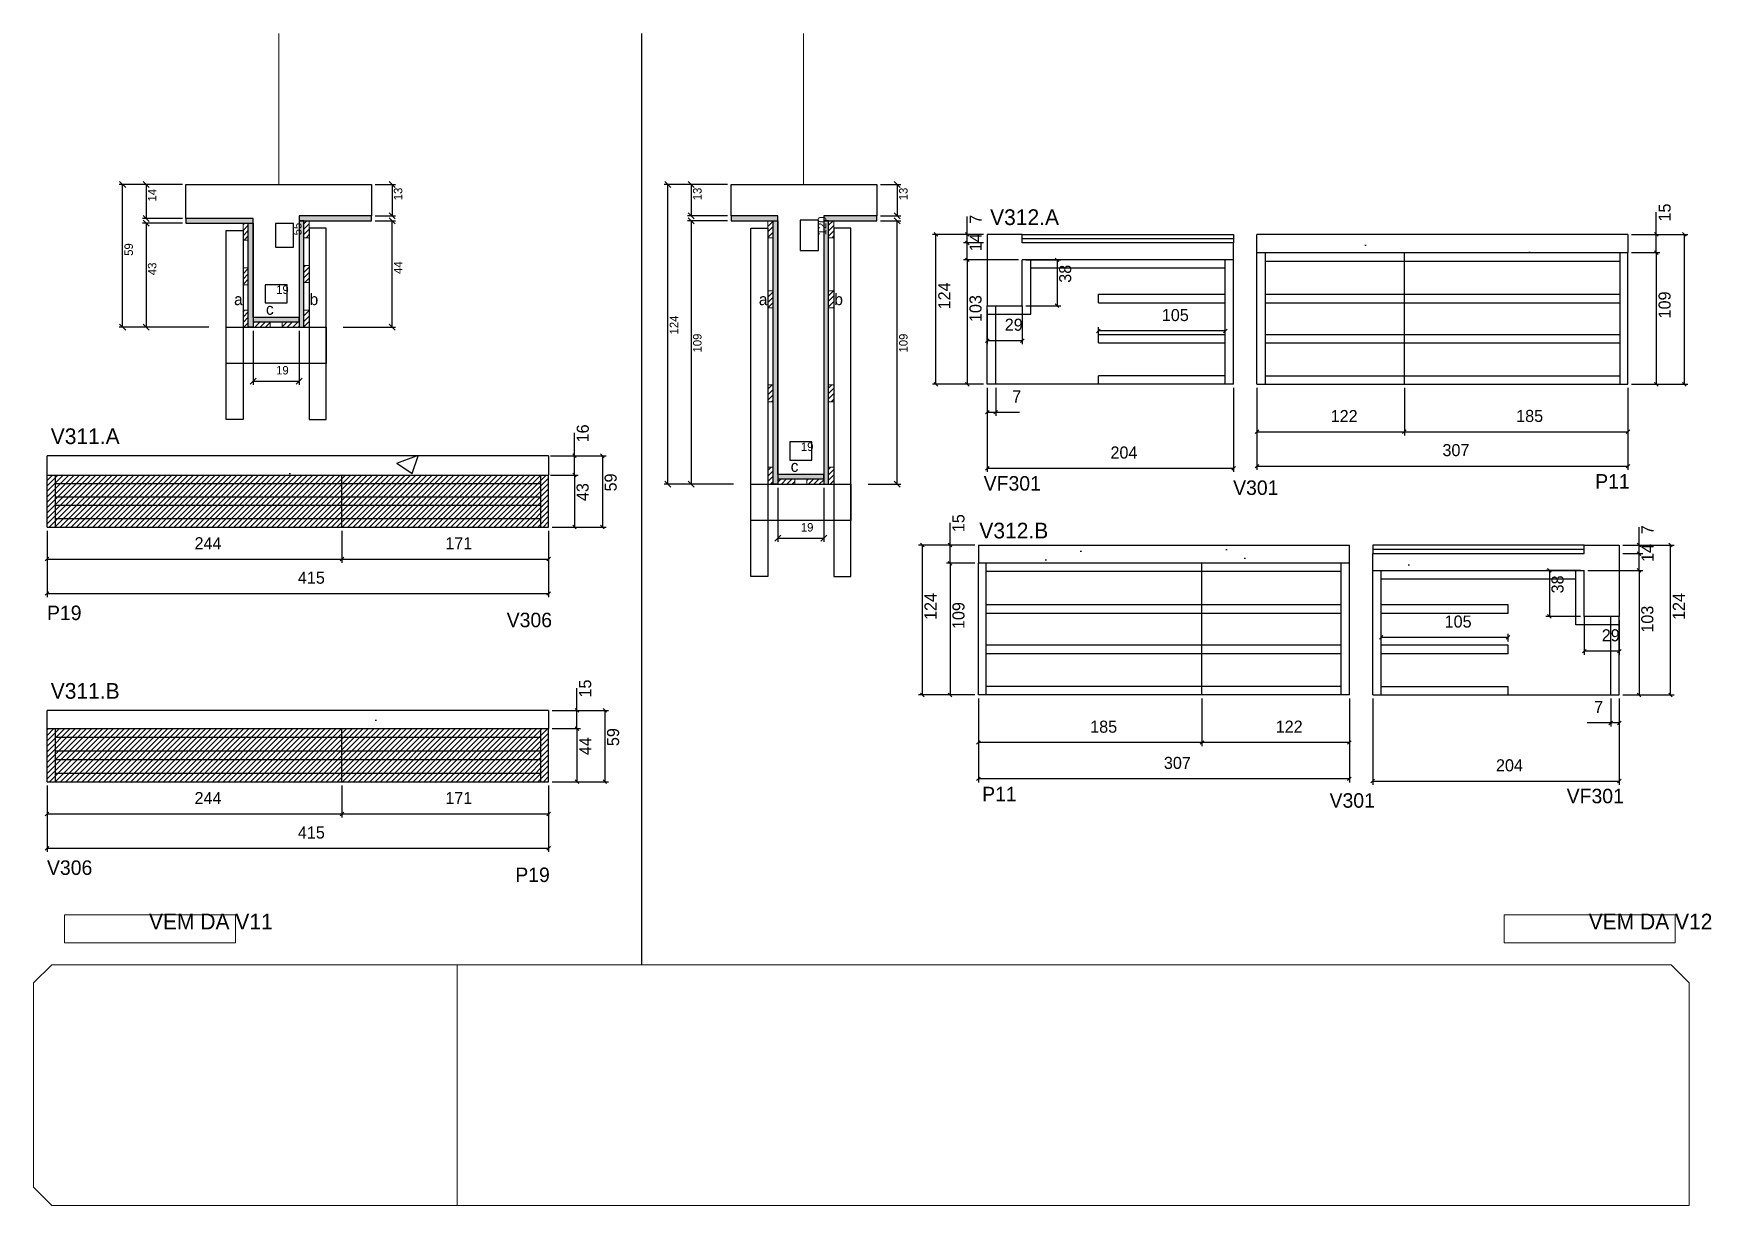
# Model space of a CAD drawing. Header units: metres. Extents: x 5134 to 6522, y 3907 to 4877.
import ezdxf

# ---------------------------------------------------------------- set-up
doc = ezdxf.new("R2010")
doc.units = ezdxf.units.M
for name, color, linetype in [('5', 7, 'Continuous'), ('CONCRETO', 7, 'Continuous'), ('COTA', 7, 'Continuous'), ('Cota Seção (2x)', 7, 'Continuous'), ('detalhes', 7, 'Continuous'), ('Hachura', 7, 'Continuous'), ('Madeira', 7, 'Continuous'), ('Painéis', 7, 'Continuous'), ('REAPROVEITAMENTO', 7, 'Continuous'), ('SARR_2.2x7', 7, 'Continuous'), ('SARR_3.5x7', 7, 'Continuous'), ('SARRAFO DE PRESSAO', 7, 'Continuous'), ('Texto Seção', 7, 'Continuous')]:
    doc.layers.add(name, color=color, linetype=linetype)

msp = doc.modelspace()

# ---------------------------------------------------------------- hatches: boundary and pattern name
at = {"layer": 'COTA'}
h = msp.add_hatch(dxfattribs=at)
h.set_pattern_fill('AR-CONC')
h.paths.add_polyline_path([(5951.7, 4651.8), (5951.7, 4689.8), (6126.6, 4689.8), (6126.6, 4703.8), (5951.7, 4703.8), (5951.7, 4710.8), (5922.7, 4710.8), (5922.7, 4651.8), (5951.7, 4651.8)])
h = msp.add_hatch(dxfattribs=at)
h.set_pattern_fill('AR-CONC')
h.paths.add_polyline_path([(6145.9, 4710.8), (6145.9, 4695.8), (6453.1, 4695.8), (6452.8, 4710.8), (6145.9, 4710.8)])
h = msp.add_hatch(dxfattribs=at)
h.set_pattern_fill('AR-CONC')
h.paths.add_polyline_path([(5559.8, 4527.6), (5144.5, 4527.6), (5144.8, 4511.6), (5559.8, 4511.6), (5559.8, 4527.6), (5559.8, 4527.6)])
h = msp.add_hatch(dxfattribs=at)
h.set_pattern_fill('AR-CONC')
h.paths.add_polyline_path([(6222.4, 4453.7), (6222.4, 4438.7), (5915.3, 4438.7), (5915.5, 4453.7), (6222.4, 4453.7)])
h = msp.add_hatch(dxfattribs=at)
h.set_pattern_fill('AR-CONC')
h.paths.add_polyline_path([(6416.7, 4394.7), (6416.7, 4432.7), (6241.7, 4432.7), (6241.7, 4446.7), (6416.7, 4446.7), (6416.7, 4453.7), (6445.7, 4453.7), (6445.7, 4394.7), (6416.7, 4394.7), (6416.7, 4394.7)])
h = msp.add_hatch(dxfattribs=at)
h.set_pattern_fill('AR-CONC')
h.paths.add_polyline_path([(5559.6, 4316.8), (5144.5, 4316.8), (5144.8, 4301.8), (5559.9, 4301.8), (5559.6, 4316.8)])
at = {"layer": 'Hachura'}
h = msp.add_hatch(color=7, dxfattribs=at)
h.dxf.hatch_style = 1
h.paths.add_polyline_path([(5315.3, 4720.1), (5315.3, 4724.1), (5259.7, 4724.1), (5259.7, 4720.1), (5315.3, 4720.1)])
h = msp.add_hatch(color=7, dxfattribs=at)
h.dxf.hatch_style = 1
h.paths.add_polyline_path([(5311.3, 4722.1), (5315.3, 4722.1), (5315.3, 4634.1), (5311.3, 4634.1), (5311.3, 4722.1)])
h = msp.add_hatch(color=7, dxfattribs=at)
h.dxf.hatch_style = 1
h.paths.add_polyline_path([(5413.3, 4722.1), (5413.3, 4726.1), (5353.3, 4726.1), (5353.3, 4722.1), (5413.3, 4722.1)])
h = msp.add_hatch(color=7, dxfattribs=at)
h.dxf.hatch_style = 1
h.paths.add_polyline_path([(5357.3, 4724.1), (5353.3, 4724.1), (5353.3, 4634.1), (5357.3, 4634.1), (5357.3, 4724.1)])
h = msp.add_hatch(dxfattribs=at)
h.set_pattern_fill('ANSI31')
h.paths.add_polyline_path([(5361.7, 4708.1), (5357.3, 4708.1), (5357.3, 4722.1), (5361.7, 4722.1), (5361.7, 4708.1)])
h = msp.add_hatch(color=7, dxfattribs=at)
h.dxf.hatch_style = 1
h.paths.add_polyline_path([(5749.5, 4722.1), (5749.5, 4726.1), (5710.9, 4726.1), (5710.9, 4722.1), (5749.5, 4722.1)])
h = msp.add_hatch(dxfattribs=at)
h.set_pattern_fill('ANSI31')
h.paths.add_polyline_path([(5741.1, 4708.1), (5745.5, 4708.1), (5745.5, 4722.1), (5741.1, 4722.1), (5741.1, 4708.1)])
h = msp.add_hatch(color=7, dxfattribs=at)
h.dxf.hatch_style = 1
h.paths.add_polyline_path([(5745.5, 4722.1), (5749.5, 4722.1), (5749.5, 4504.1), (5745.5, 4504.1), (5745.5, 4722.1)])
h = msp.add_hatch(color=7, dxfattribs=at)
h.dxf.hatch_style = 1
h.paths.add_polyline_path([(5831.5, 4722.1), (5831.5, 4726.1), (5787.5, 4726.1), (5787.5, 4722.1), (5831.5, 4722.1)])
h = msp.add_hatch(color=7, dxfattribs=at)
h.dxf.hatch_style = 1
h.paths.add_polyline_path([(5791.5, 4724.1), (5787.5, 4724.1), (5787.5, 4504.1), (5791.5, 4504.1), (5791.5, 4724.1)])
h = msp.add_hatch(dxfattribs=at)
h.set_pattern_fill('ANSI31')
h.paths.add_polyline_path([(5795.9, 4708.1), (5791.5, 4708.1), (5791.5, 4722.1), (5795.9, 4722.1), (5795.9, 4708.1)])
h = msp.add_hatch(dxfattribs=at)
h.set_pattern_fill('ANSI31')
h.paths.add_polyline_path([(5306.9, 4706.1), (5311.3, 4706.1), (5311.3, 4720.1), (5306.9, 4720.1), (5306.9, 4706.1)])
h = msp.add_hatch(dxfattribs=at)
h.set_pattern_fill('ANSI31')
h.paths.add_polyline_path([(5306.9, 4669.1), (5311.3, 4669.1), (5311.3, 4683.1), (5306.9, 4683.1), (5306.9, 4669.1)])
h = msp.add_hatch(dxfattribs=at)
h.set_pattern_fill('ANSI31')
h.paths.add_polyline_path([(5361.7, 4671.1), (5357.3, 4671.1), (5357.3, 4685.1), (5361.7, 4685.1), (5361.7, 4671.1)])
h = msp.add_hatch(dxfattribs=at)
h.set_pattern_fill('ANSI31')
h.paths.add_polyline_path([(5741.1, 4650.1), (5745.5, 4650.1), (5745.5, 4664.1), (5741.1, 4664.1), (5741.1, 4650.1)])
h = msp.add_hatch(dxfattribs=at)
h.set_pattern_fill('ANSI31')
h.paths.add_polyline_path([(5795.9, 4650.1), (5791.5, 4650.1), (5791.5, 4664.1), (5795.9, 4664.1), (5795.9, 4650.1)])
h = msp.add_hatch(dxfattribs=at)
h.set_pattern_fill('ANSI31')
h.paths.add_polyline_path([(5306.9, 4634.1), (5311.3, 4634.1), (5311.3, 4648.1), (5306.9, 4648.1), (5306.9, 4634.1)])
h = msp.add_hatch(color=7, dxfattribs=at)
h.dxf.hatch_style = 1
h.paths.add_polyline_path([(5353.3, 4638.5), (5353.3, 4642.1), (5315.3, 4642.1), (5315.3, 4638.5), (5353.3, 4638.5)])
h = msp.add_hatch(dxfattribs=at)
h.set_pattern_fill('ANSI31')
h.paths.add_polyline_path([(5315.3, 4634.1), (5315.3, 4638.5), (5329.3, 4638.5), (5329.3, 4634.1), (5315.3, 4634.1)])
h = msp.add_hatch(dxfattribs=at)
h.set_pattern_fill('ANSI31')
h.paths.add_polyline_path([(5353.3, 4634.1), (5353.3, 4638.5), (5339.3, 4638.5), (5339.3, 4634.1), (5353.3, 4634.1)])
h = msp.add_hatch(dxfattribs=at)
h.set_pattern_fill('ANSI31')
h.paths.add_polyline_path([(5361.7, 4634.1), (5357.3, 4634.1), (5357.3, 4648.1), (5361.7, 4648.1), (5361.7, 4634.1)])
h = msp.add_hatch(dxfattribs=at)
h.set_pattern_fill('ANSI31')
h.paths.add_polyline_path([(5741.1, 4572.3), (5745.5, 4572.3), (5745.5, 4586.3), (5741.1, 4586.3), (5741.1, 4572.3)])
h = msp.add_hatch(dxfattribs=at)
h.set_pattern_fill('ANSI31')
h.paths.add_polyline_path([(5795.9, 4572.3), (5791.5, 4572.3), (5791.5, 4586.3), (5795.9, 4586.3), (5795.9, 4572.3)])
h = msp.add_hatch(dxfattribs=at)
h.set_pattern_fill('ANSI31')
h.paths.add_polyline_path([(5741.1, 4504.1), (5745.5, 4504.1), (5745.5, 4518.1), (5741.1, 4518.1), (5741.1, 4504.1)])
h = msp.add_hatch(dxfattribs=at)
h.set_pattern_fill('ANSI31')
h.paths.add_polyline_path([(5795.9, 4504.1), (5791.5, 4504.1), (5791.5, 4518.1), (5795.9, 4518.1), (5795.9, 4504.1)])
h = msp.add_hatch(color=7, dxfattribs=at)
h.dxf.hatch_style = 1
h.paths.add_polyline_path([(5787.5, 4508.5), (5787.5, 4512.1), (5749.5, 4512.1), (5749.5, 4508.5), (5787.5, 4508.5)])
h = msp.add_hatch(dxfattribs=at)
h.set_pattern_fill('ANSI31')
h.paths.add_polyline_path([(5749.5, 4504.1), (5749.5, 4508.5), (5763.5, 4508.5), (5763.5, 4504.1), (5749.5, 4504.1)])
h = msp.add_hatch(dxfattribs=at)
h.set_pattern_fill('ANSI31')
h.paths.add_polyline_path([(5787.5, 4504.1), (5787.5, 4508.5), (5773.5, 4508.5), (5773.5, 4504.1), (5787.5, 4504.1)])
at = {"layer": 'REAPROVEITAMENTO'}
h = msp.add_hatch(dxfattribs=at)
h.set_pattern_fill('ANSI31')
h.paths.add_polyline_path([(5559.8, 4468.6), (5559.8, 4511.6), (5144.8, 4511.6), (5144.8, 4468.6), (5559.8, 4468.6)])
h = msp.add_hatch(dxfattribs=at)
h.set_pattern_fill('ANSI31')
h.paths.add_polyline_path([(5559.8, 4257.8), (5559.8, 4301.8), (5144.8, 4301.8), (5144.8, 4257.8), (5559.8, 4257.8)])

# ---------------------------------------------------------------- linework, layer by layer
at = {"layer": 'CONCRETO', "color": 251, "lineweight": 25}
for points in [[(5259.7, 4724.1), (5259.7, 4752.1), (5413.3, 4752.1), (5413.3, 4726.1), (5353.3, 4726.1), (5353.3, 4642.1), (5315.3, 4642.1), (5315.3, 4724.1)], [(5710.9, 4726.1), (5710.9, 4752.1), (5831.5, 4752.1), (5831.5, 4726.1), (5787.5, 4726.1), (5787.5, 4512.1), (5749.5, 4512.1), (5749.5, 4726.1)]]:
    msp.add_lwpolyline(points, close=True, dxfattribs=at)
at = {"layer": 'COTA', "color": 241, "lineweight": 25}
for p, q in [((5636.6, 4877.1), (5636.6, 4106.3)), ((5922.7, 4710.8), (5922.7, 4651.8)), ((5951.7, 4710.8), (5922.7, 4710.8)), ((6145.9, 4695.8), (6145.9, 4710.8)), ((6452.9, 4710.8), (6145.9, 4710.8)), ((6452.9, 4710.8), (6452.9, 4695.8)), ((6126.6, 4689.8), (6126.6, 4703.8)), ((5144.8, 4511.6), (5144.8, 4527.6)), ((5559.8, 4527.6), (5144.8, 4527.6)), ((5559.8, 4527.6), (5559.8, 4511.6)), ((5915.4, 4453.7), (5915.4, 4438.7)), ((5915.4, 4453.7), (6222.4, 4453.7)), ((6222.4, 4438.7), (6222.4, 4453.7)), ((6241.7, 4432.7), (6241.7, 4446.7)), ((6416.7, 4453.7), (6445.7, 4453.7)), ((6445.7, 4453.7), (6445.7, 4394.7)), ((5144.8, 4301.8), (5144.8, 4316.8)), ((5559.8, 4316.8), (5144.8, 4316.8)), ((5559.8, 4316.8), (5559.8, 4301.8))]:
    msp.add_line(p, q, dxfattribs=at)
at = {"layer": 'COTA', "color": 4, "lineweight": 25}
for p, q in [((5256.7, 4752.1), (5204.3, 4752.1)), ((5207.3, 4634.1), (5207.3, 4752.1)), ((5256.7, 4752.1), (5223.7, 4752.1)), ((5226.7, 4752.1), (5226.7, 4724.1)), ((5416.3, 4752.1), (5433.2, 4752.1)), ((5430.2, 4752.1), (5430.2, 4726.1)), ((5707.9, 4752.1), (5655.5, 4752.1)), ((5658.5, 4504.1), (5658.5, 4752.1)), ((5707.9, 4752.1), (5674.8, 4752.1)), ((5677.8, 4752.1), (5677.8, 4726.1)), ((5834.5, 4752.1), (5851.3, 4752.1)), ((5848.3, 4752.1), (5848.3, 4726.1)), ((5256.7, 4724.1), (5223.7, 4724.1)), ((5416.3, 4726.1), (5433.2, 4726.1)), ((5416.3, 4722.1), (5433.2, 4722.1)), ((5430.2, 4634.1), (5430.2, 4722.1)), ((5707.9, 4726.1), (5674.8, 4726.1)), ((5707.9, 4722.1), (5674.8, 4722.1)), ((5677.8, 4722.1), (5677.8, 4504.1)), ((5834.5, 4726.1), (5851.3, 4726.1)), ((5834.5, 4722.1), (5851.3, 4722.1)), ((5848.3, 4504.1), (5848.3, 4722.1)), ((5906.2, 4710.8), (5906.2, 4725.6)), ((6476.3, 4710.8), (6476.3, 4729.2)), ((5256.7, 4720.1), (5223.7, 4720.1)), ((5226.7, 4720.1), (5226.7, 4634.1)), ((5919.7, 4710.8), (5903.2, 4710.8)), ((5906.2, 4703.8), (5906.2, 4710.8)), ((6455.9, 4710.8), (6479.3, 4710.8)), ((6455.9, 4710.8), (6502.5, 4710.8)), ((6476.3, 4695.8), (6476.3, 4710.8)), ((6499.5, 4710.8), (6499.5, 4586.8)), ((5919.7, 4703.8), (5903.2, 4703.8)), ((5919.7, 4703.8), (5903.2, 4703.8)), ((5906.2, 4689.8), (5906.2, 4703.8)), ((6455.9, 4695.8), (6479.3, 4695.8)), ((6455.9, 4695.8), (6479.3, 4695.8)), ((6476.3, 4695.8), (6476.3, 4586.8)), ((5948.7, 4689.8), (5903.2, 4689.8)), ((5948.7, 4689.8), (5903.2, 4689.8)), ((5906.2, 4689.8), (5906.2, 4586.8)), ((5278.7, 4634.1), (5204.3, 4634.1)), ((5278.7, 4634.1), (5223.7, 4634.1)), ((5315.3, 4631.1), (5315.3, 4586.4)), ((5353.3, 4631.1), (5353.3, 4586.4)), ((5389.9, 4634.1), (5433.2, 4634.1)), ((5315.3, 4589.4), (5353.3, 4589.4)), ((5919.7, 4586.8), (5903.2, 4586.8)), ((5922.7, 4583.8), (5922.7, 4514.2)), ((5922.7, 4583.8), (5922.7, 4560.7)), ((5929.7, 4583.8), (5929.7, 4560.7)), ((6126.6, 4583.8), (6126.6, 4514.2)), ((6145.9, 4583.8), (6145.9, 4544.5)), ((6145.9, 4583.8), (6145.9, 4516)), ((6267.9, 4583.8), (6267.9, 4544.5)), ((6267.9, 4583.8), (6267.9, 4544.5)), ((6452.9, 4583.8), (6452.9, 4544.5)), ((6452.9, 4583.8), (6452.9, 4516)), ((6455.9, 4586.8), (6479.3, 4586.8)), ((6455.9, 4586.8), (6502.5, 4586.8)), ((5922.7, 4563.7), (5929.7, 4563.7)), ((5929.7, 4563.7), (5949.3, 4563.7)), ((5581.2, 4527.6), (5581.2, 4546.7)), ((6145.9, 4547.5), (6267.9, 4547.5)), ((6267.9, 4547.5), (6452.9, 4547.5)), ((5561.3, 4527.6), (5584.2, 4527.6)), ((5561.3, 4527.6), (5607.3, 4527.6)), ((5581.2, 4511.6), (5581.2, 4527.6)), ((5604.3, 4527.6), (5604.3, 4468.6)), ((6126.6, 4517.2), (5922.7, 4517.2)), ((6145.9, 4519), (6452.9, 4519)), ((5561.3, 4511.6), (5584.2, 4511.6)), ((5561.3, 4511.6), (5584.2, 4511.6)), ((5581.2, 4511.6), (5581.2, 4468.6)), ((5712.9, 4504.1), (5655.5, 4504.1)), ((5712.9, 4504.1), (5674.8, 4504.1)), ((5749.5, 4501.1), (5749.5, 4456.4)), ((5787.5, 4501.1), (5787.5, 4456.4)), ((5824.1, 4504.1), (5851.3, 4504.1)), ((5892, 4453.7), (5892, 4472.1)), ((5144.8, 4465.6), (5144.8, 4439.1)), ((5144.8, 4465.6), (5144.8, 4410.6)), ((5388.8, 4465.6), (5388.8, 4439.1)), ((5388.8, 4465.6), (5388.8, 4439.1)), ((5559.8, 4465.6), (5559.8, 4439.1)), ((5559.8, 4465.6), (5559.8, 4410.6)), ((5562.8, 4468.6), (5584.2, 4468.6)), ((5562.8, 4468.6), (5607.3, 4468.6)), ((5749.5, 4459.4), (5787.5, 4459.4)), ((6462.1, 4453.7), (6462.1, 4468.4)), ((5912.4, 4453.7), (5865.9, 4453.7)), ((5868.9, 4453.7), (5868.9, 4329.7)), ((5912.4, 4453.7), (5889, 4453.7)), ((5892, 4438.7), (5892, 4453.7)), ((6448.7, 4453.7), (6465.1, 4453.7)), ((6448.7, 4446.7), (6465.1, 4446.7)), ((6448.7, 4446.7), (6465.1, 4446.7)), ((6462.1, 4446.7), (6462.1, 4453.7)), ((6462.1, 4432.7), (6462.1, 4446.7)), ((5144.8, 4442.1), (5388.8, 4442.1)), ((5388.8, 4442.1), (5559.8, 4442.1)), ((5912.4, 4438.7), (5889, 4438.7)), ((5912.4, 4438.7), (5889, 4438.7)), ((5892, 4438.7), (5892, 4329.7)), ((6419.7, 4432.7), (6465.1, 4432.7)), ((6419.7, 4432.7), (6465.1, 4432.7)), ((6462.1, 4432.7), (6462.1, 4329.7)), ((5144.8, 4413.6), (5559.8, 4413.6)), ((5583.2, 4316.8), (5583.2, 4335.2)), ((5912.4, 4329.7), (5865.9, 4329.7)), ((5912.4, 4329.7), (5889, 4329.7)), ((5915.4, 4326.7), (5915.4, 4287.3)), ((5915.4, 4326.7), (5915.4, 4257.2)), ((6100.4, 4326.7), (6100.4, 4287.3)), ((6100.4, 4326.7), (6100.4, 4287.3)), ((6222.4, 4326.7), (6222.4, 4287.3)), ((6222.4, 4326.7), (6222.4, 4257.2)), ((6241.7, 4326.7), (6241.7, 4255.3)), ((6438.7, 4326.7), (6438.7, 4303.5)), ((6445.7, 4326.7), (6445.7, 4255.3)), ((6445.7, 4326.7), (6445.7, 4303.5)), ((6448.7, 4329.7), (6465.1, 4329.7)), ((5562.8, 4316.8), (5586.2, 4316.8)), ((5562.8, 4316.8), (5609.3, 4316.8)), ((5583.2, 4301.8), (5583.2, 4316.8)), ((5606.3, 4316.8), (5606.3, 4257.8)), ((6438.7, 4306.5), (6419.1, 4306.5)), ((6445.7, 4306.5), (6438.7, 4306.5)), ((5562.8, 4301.8), (5586.2, 4301.8)), ((5562.8, 4301.8), (5586.2, 4301.8)), ((5583.2, 4301.8), (5583.2, 4257.8)), ((6100.4, 4290.3), (5915.4, 4290.3)), ((6222.4, 4290.3), (6100.4, 4290.3)), ((5144.8, 4254.8), (5144.8, 4228.2)), ((5144.8, 4254.8), (5144.8, 4199.7)), ((5388.8, 4254.8), (5388.8, 4228.2)), ((5388.8, 4254.8), (5388.8, 4228.2)), ((5559.8, 4254.8), (5559.8, 4228.2)), ((5559.8, 4254.8), (5559.8, 4199.7)), ((5562.8, 4257.8), (5586.2, 4257.8)), ((5562.8, 4257.8), (5609.3, 4257.8)), ((6222.4, 4260.2), (5915.4, 4260.2)), ((6241.7, 4258.3), (6445.7, 4258.3)), ((5144.8, 4231.2), (5388.8, 4231.2)), ((5388.8, 4231.2), (5559.8, 4231.2)), ((5144.8, 4202.7), (5559.8, 4202.7))]:
    msp.add_line(p, q, dxfattribs=at)
at = {"layer": 'COTA', "color": 0, "lineweight": 25}
for p, q in [((5907.7, 4709.3), (5904.7, 4712.3)), ((6477.8, 4709.3), (6474.8, 4712.3)), ((6501, 4709.3), (6498, 4712.3)), ((5907.7, 4702.3), (5904.7, 4705.3)), ((5904.7, 4705.3), (5907.7, 4702.3)), ((6474.8, 4697.3), (6477.8, 4694.3)), ((6477.8, 4694.3), (6474.8, 4697.3)), ((5907.7, 4688.3), (5904.7, 4691.3)), ((5904.7, 4691.3), (5907.7, 4688.3)), ((5904.7, 4588.3), (5907.7, 4585.3)), ((6474.8, 4588.3), (6477.8, 4585.3)), ((6498, 4588.3), (6501, 4585.3)), ((5924.2, 4565.2), (5921.2, 4562.2)), ((5928.2, 4562.2), (5931.2, 4565.2)), ((6147.4, 4549), (6144.4, 4546)), ((6266.4, 4546), (6269.4, 4549)), ((6269.4, 4549), (6266.4, 4546)), ((6451.4, 4546), (6454.4, 4549)), ((5582.7, 4526.1), (5579.7, 4529.1)), ((5605.8, 4526.1), (5602.8, 4529.1)), ((5579.7, 4513.1), (5582.7, 4510.1)), ((5582.7, 4510.1), (5579.7, 4513.1)), ((5924.2, 4518.7), (5921.2, 4515.7)), ((6125.1, 4515.7), (6128.1, 4518.7)), ((6147.4, 4520.5), (6144.4, 4517.5)), ((6451.4, 4517.5), (6454.4, 4520.5)), ((5579.7, 4470.1), (5582.7, 4467.1)), ((5602.8, 4470.1), (5605.8, 4467.1)), ((5146.3, 4443.6), (5143.3, 4440.6)), ((5387.3, 4440.6), (5390.3, 4443.6)), ((5390.3, 4443.6), (5387.3, 4440.6)), ((5558.3, 4440.6), (5561.3, 4443.6)), ((5870.4, 4452.2), (5867.4, 4455.2)), ((5893.5, 4452.2), (5890.5, 4455.2)), ((6463.6, 4452.2), (6460.6, 4455.2)), ((6463.6, 4445.2), (6460.6, 4448.2)), ((6460.6, 4448.2), (6463.6, 4445.2)), ((5890.5, 4440.2), (5893.5, 4437.2)), ((5893.5, 4437.2), (5890.5, 4440.2)), ((6463.6, 4431.2), (6460.6, 4434.2)), ((6460.6, 4434.2), (6463.6, 4431.2)), ((5146.3, 4415.1), (5143.3, 4412.1)), ((5558.3, 4412.1), (5561.3, 4415.1)), ((5584.7, 4315.3), (5581.7, 4318.3)), ((5607.8, 4315.3), (5604.8, 4318.3)), ((5867.4, 4331.2), (5870.4, 4328.2)), ((5890.5, 4331.2), (5893.5, 4328.2)), ((6460.6, 4331.2), (6463.6, 4328.2)), ((6440.2, 4308), (6437.2, 4305)), ((6444.2, 4305), (6447.2, 4308)), ((5581.7, 4303.3), (5584.7, 4300.3)), ((5584.7, 4300.3), (5581.7, 4303.3)), ((5916.9, 4291.8), (5913.9, 4288.8)), ((6101.9, 4291.8), (6098.9, 4288.8)), ((6098.9, 4288.8), (6101.9, 4291.8)), ((6220.9, 4288.8), (6223.9, 4291.8)), ((5581.7, 4259.3), (5584.7, 4256.3)), ((5604.8, 4259.3), (5607.8, 4256.3)), ((5916.9, 4261.7), (5913.9, 4258.7)), ((6220.9, 4258.7), (6223.9, 4261.7)), ((6243.2, 4259.8), (6240.2, 4256.8)), ((6444.2, 4256.8), (6447.2, 4259.8)), ((5146.3, 4232.7), (5143.3, 4229.7)), ((5387.3, 4229.7), (5390.3, 4232.7)), ((5390.3, 4232.7), (5387.3, 4229.7)), ((5558.3, 4229.7), (5561.3, 4232.7)), ((5146.3, 4204.2), (5143.3, 4201.2)), ((5558.3, 4201.2), (5561.3, 4204.2))]:
    msp.add_line(p, q, dxfattribs=at)
for points in [[(5209.8, 4749.6), (5204.8, 4754.6)], [(5229.2, 4749.6), (5224.2, 4754.6)], [(5432.7, 4749.6), (5427.7, 4754.6)], [(5661, 4749.6), (5656, 4754.6)], [(5680.3, 4749.6), (5675.3, 4754.6)], [(5850.8, 4749.6), (5845.8, 4754.6)], [(5224.2, 4726.6), (5229.2, 4721.6)], [(5229.2, 4717.6), (5224.2, 4722.6)], [(5427.7, 4728.6), (5432.7, 4723.6)], [(5432.7, 4719.6), (5427.7, 4724.6)], [(5675.3, 4728.6), (5680.3, 4723.6)], [(5680.3, 4719.6), (5675.3, 4724.6)], [(5845.8, 4728.6), (5850.8, 4723.6)], [(5850.8, 4719.6), (5845.8, 4724.6)], [(5204.8, 4636.6), (5209.8, 4631.6)], [(5224.2, 4636.6), (5229.2, 4631.6)], [(5427.7, 4636.6), (5432.7, 4631.6)], [(5317.8, 4591.9), (5312.8, 4586.9)], [(5350.8, 4586.9), (5355.8, 4591.9)], [(5656, 4506.6), (5661, 4501.6)], [(5675.3, 4506.6), (5680.3, 4501.6)], [(5845.8, 4506.6), (5850.8, 4501.6)], [(5752, 4461.9), (5747, 4456.9)], [(5785, 4456.9), (5790, 4461.9)]]:
    msp.add_lwpolyline(points, dxfattribs=at)
at = {"layer": 'Cota Seção (2x)', "color": 180, "lineweight": 25}
for p, q in [((5783, 4722.6), (5768, 4722.6)), ((5768, 4722.6), (5768, 4697.6)), ((5783, 4697.6), (5783, 4722.6)), ((5348.8, 4719.8), (5333.8, 4719.8)), ((5333.8, 4719.8), (5333.8, 4700.4)), ((5348.8, 4700.4), (5348.8, 4719.8)), ((5333.8, 4700.4), (5348.8, 4700.4)), ((5768, 4697.6), (5783, 4697.6)), ((5343.3, 4669.1), (5325.3, 4669.1)), ((5325.3, 4669.1), (5325.3, 4654.1)), ((5343.3, 4654.1), (5343.3, 4669.1)), ((5325.3, 4654.1), (5343.3, 4654.1)), ((5777.5, 4539.1), (5759.5, 4539.1)), ((5759.5, 4539.1), (5759.5, 4524.1)), ((5777.5, 4524.1), (5777.5, 4539.1)), ((5759.5, 4524.1), (5777.5, 4524.1))]:
    msp.add_line(p, q, dxfattribs=at)
at = {"layer": 'Madeira', "color": 126, "lineweight": 18}
for points in [[(5361.7, 4708.1), (5357.3, 4708.1), (5357.3, 4722.1), (5361.7, 4722.1)], [(5741.1, 4708.1), (5745.5, 4708.1), (5745.5, 4722.1), (5741.1, 4722.1)], [(5795.9, 4708.1), (5791.5, 4708.1), (5791.5, 4722.1), (5795.9, 4722.1)], [(5306.9, 4706.1), (5311.3, 4706.1), (5311.3, 4720.1), (5306.9, 4720.1)], [(5306.9, 4669.1), (5311.3, 4669.1), (5311.3, 4683.1), (5306.9, 4683.1)], [(5361.7, 4671.1), (5357.3, 4671.1), (5357.3, 4685.1), (5361.7, 4685.1)], [(5741.1, 4650.1), (5745.5, 4650.1), (5745.5, 4664.1), (5741.1, 4664.1)], [(5795.9, 4650.1), (5791.5, 4650.1), (5791.5, 4664.1), (5795.9, 4664.1)], [(5306.9, 4634.1), (5311.3, 4634.1), (5311.3, 4648.1), (5306.9, 4648.1)], [(5315.3, 4634.1), (5315.3, 4638.5), (5329.3, 4638.5), (5329.3, 4634.1)], [(5353.3, 4634.1), (5353.3, 4638.5), (5339.3, 4638.5), (5339.3, 4634.1)], [(5361.7, 4634.1), (5357.3, 4634.1), (5357.3, 4648.1), (5361.7, 4648.1)], [(5741.1, 4572.3), (5745.5, 4572.3), (5745.5, 4586.3), (5741.1, 4586.3)], [(5795.9, 4572.3), (5791.5, 4572.3), (5791.5, 4586.3), (5795.9, 4586.3)], [(5741.1, 4504.1), (5745.5, 4504.1), (5745.5, 4518.1), (5741.1, 4518.1)], [(5795.9, 4504.1), (5791.5, 4504.1), (5791.5, 4518.1), (5795.9, 4518.1)], [(5749.5, 4504.1), (5749.5, 4508.5), (5763.5, 4508.5), (5763.5, 4504.1)], [(5787.5, 4504.1), (5787.5, 4508.5), (5773.5, 4508.5), (5773.5, 4504.1)]]:
    msp.add_lwpolyline(points, close=True, dxfattribs=at)
at = {"layer": 'Painéis', "color": 4, "lineweight": 25}
for p, q in [((5919.7, 4710.8), (5877.3, 4710.8)), ((5880.3, 4586.8), (5880.3, 4710.8)), ((5954.7, 4689.8), (5983.5, 4689.8)), ((5980.5, 4689.8), (5980.5, 4651.8)), ((5954.7, 4651.8), (5983.5, 4651.8)), ((5922.7, 4648.8), (5922.7, 4620)), ((5951.7, 4648.8), (5951.7, 4620)), ((6014.7, 4627.5), (6014.7, 4634)), ((6119.7, 4631), (6014.7, 4631)), ((6119.7, 4627.5), (6119.7, 4634)), ((5922.7, 4623), (5951.7, 4623)), ((5919.7, 4586.8), (5877.3, 4586.8)), ((6448.7, 4453.7), (6491.1, 4453.7)), ((6488.1, 4329.7), (6488.1, 4453.7)), ((6413.7, 4432.7), (6384.9, 4432.7)), ((6387.9, 4432.7), (6387.9, 4394.7)), ((6413.7, 4394.7), (6384.9, 4394.7)), ((6416.7, 4391.7), (6416.7, 4362.9)), ((6445.7, 4391.7), (6445.7, 4362.9)), ((6248.7, 4373.8), (6248.7, 4380.3)), ((6353.7, 4377.3), (6248.7, 4377.3)), ((6353.7, 4373.8), (6353.7, 4380.3)), ((6445.7, 4365.9), (6416.7, 4365.9)), ((6448.7, 4329.7), (6491.1, 4329.7))]:
    msp.add_line(p, q, dxfattribs=at)
at = {"layer": 'Painéis', "color": 0, "lineweight": 25}
for p, q in [((5881.8, 4709.3), (5878.8, 4712.3)), ((5982, 4688.3), (5979, 4691.3)), ((5979, 4653.3), (5982, 4650.3)), ((5924.2, 4624.5), (5921.2, 4621.5)), ((5950.2, 4621.5), (5953.2, 4624.5)), ((6016.2, 4632.5), (6013.2, 4629.5)), ((6118.2, 4629.5), (6121.2, 4632.5)), ((5878.8, 4588.3), (5881.8, 4585.3)), ((6489.6, 4452.2), (6486.6, 4455.2)), ((6389.4, 4431.2), (6386.4, 4434.2)), ((6386.4, 4396.2), (6389.4, 4393.2)), ((6250.2, 4378.8), (6247.2, 4375.8)), ((6352.2, 4375.8), (6355.2, 4378.8)), ((6418.2, 4367.4), (6415.2, 4364.4)), ((6444.2, 4364.4), (6447.2, 4367.4)), ((6486.6, 4331.2), (6489.6, 4328.2))]:
    msp.add_line(p, q, dxfattribs=at)
at = {"layer": 'Painéis', "color": 200, "lineweight": 25}
for p, q in [((6145.9, 4695.8), (6452.9, 4695.8)), ((6145.9, 4586.8), (6145.9, 4695.8)), ((6267.9, 4586.8), (6267.9, 4695.8)), ((6452.9, 4586.8), (6452.9, 4695.8)), ((6126.6, 4689.8), (5951.7, 4689.8)), ((5951.7, 4651.8), (5951.7, 4689.8)), ((6126.6, 4586.8), (6126.6, 4689.8)), ((5922.7, 4586.8), (5922.7, 4651.8)), ((5922.7, 4651.8), (5951.7, 4651.8)), ((6126.6, 4586.8), (5922.7, 4586.8)), ((6145.9, 4586.8), (6452.9, 4586.8)), ((5144.8, 4511.6), (5559.8, 4511.6)), ((5144.8, 4468.6), (5144.8, 4511.6)), ((5388.8, 4468.6), (5388.8, 4511.6)), ((5559.8, 4468.6), (5559.8, 4511.6)), ((5144.8, 4468.6), (5559.8, 4468.6)), ((6222.4, 4438.7), (5915.4, 4438.7)), ((5915.4, 4329.7), (5915.4, 4438.7)), ((6100.4, 4329.7), (6100.4, 4438.7)), ((6222.4, 4329.7), (6222.4, 4438.7)), ((6241.7, 4432.7), (6416.7, 4432.7)), ((6241.7, 4329.7), (6241.7, 4432.7)), ((6416.7, 4394.7), (6416.7, 4432.7)), ((6445.7, 4394.7), (6416.7, 4394.7)), ((6445.7, 4329.7), (6445.7, 4394.7)), ((6222.4, 4329.7), (5915.4, 4329.7)), ((6241.7, 4329.7), (6445.7, 4329.7)), ((5144.8, 4301.8), (5559.8, 4301.8)), ((5144.8, 4257.8), (5144.8, 4301.8)), ((5388.8, 4257.8), (5388.8, 4301.8)), ((5559.8, 4257.8), (5559.8, 4301.8)), ((5144.8, 4257.8), (5559.8, 4257.8))]:
    msp.add_line(p, q, dxfattribs=at)
for points in [[(5315.3, 4720.1), (5315.3, 4724.1), (5259.7, 4724.1), (5259.7, 4720.1)], [(5413.3, 4722.1), (5413.3, 4726.1), (5353.3, 4726.1), (5353.3, 4722.1)], [(5357.3, 4722.1), (5353.3, 4722.1), (5353.3, 4634.1), (5357.3, 4634.1)], [(5749.5, 4722.1), (5749.5, 4726.1), (5710.9, 4726.1), (5710.9, 4722.1)], [(5745.5, 4722.1), (5749.5, 4722.1), (5749.5, 4504.1), (5745.5, 4504.1)], [(5831.5, 4722.1), (5831.5, 4726.1), (5787.5, 4726.1), (5787.5, 4722.1)], [(5791.5, 4722.1), (5787.5, 4722.1), (5787.5, 4504.1), (5791.5, 4504.1)], [(5311.3, 4720.1), (5315.3, 4720.1), (5315.3, 4634.1), (5311.3, 4634.1)], [(6126.6, 4703.8), (5951.7, 4703.8), (5951.7, 4710.8), (6126.6, 4710.8)], [(5353.3, 4638.5), (5353.3, 4642.1), (5315.3, 4642.1), (5315.3, 4638.5)], [(5787.5, 4508.5), (5787.5, 4512.1), (5749.5, 4512.1), (5749.5, 4508.5)], [(6241.7, 4446.7), (6416.7, 4446.7), (6416.7, 4453.7), (6241.7, 4453.7)]]:
    msp.add_lwpolyline(points, close=True, dxfattribs=at)
at = {"layer": 'SARR_2.2x7', "color": 40, "lineweight": 25}
for p, q in [((6126.6, 4707.3), (5951.7, 4707.3)), ((6152.9, 4586.8), (6152.9, 4695.8)), ((6446.5, 4586.8), (6446.5, 4695.8)), ((5958.7, 4644.8), (5958.7, 4689.8)), ((6119.7, 4682.8), (5958.7, 4682.8)), ((6119.7, 4586.8), (6119.7, 4689.8)), ((6152.9, 4688.8), (6267.9, 4688.8)), ((6267.9, 4688.8), (6446.5, 4688.8)), ((5929.7, 4586.8), (5929.7, 4651.8)), ((5951.7, 4651.8), (5951.7, 4644.8)), ((6014.7, 4661.3), (6119.7, 4661.3)), ((6014.7, 4654.3), (6014.7, 4661.3)), ((6014.7, 4654.3), (6119.7, 4654.3)), ((6152.9, 4661.3), (6267.9, 4661.3)), ((6152.9, 4654.3), (6267.9, 4654.3)), ((6267.9, 4661.3), (6446.5, 4661.3)), ((6267.9, 4654.3), (6446.5, 4654.3)), ((5922.7, 4644.8), (5951.7, 4644.8)), ((5951.7, 4644.8), (5958.7, 4644.8)), ((6014.7, 4628), (6119.7, 4628)), ((6014.7, 4621), (6014.7, 4628)), ((6152.9, 4628), (6267.9, 4628)), ((6267.9, 4628), (6446.5, 4628)), ((6014.7, 4621), (6119.7, 4621)), ((6152.9, 4621), (6267.9, 4621)), ((6267.9, 4621), (6446.5, 4621)), ((6119.7, 4593.8), (6014.7, 4593.8)), ((6014.7, 4586.8), (6014.7, 4593.8)), ((6152.9, 4593.8), (6267.9, 4593.8)), ((6267.9, 4593.8), (6446.5, 4593.8)), ((5151.7, 4468.6), (5151.7, 4511.6)), ((5151.7, 4504.6), (5388.8, 4504.6)), ((5388.8, 4504.6), (5553.3, 4504.6)), ((5553.3, 4468.6), (5553.3, 4511.6)), ((5151.7, 4493.6), (5388.8, 4493.6)), ((5151.7, 4486.6), (5388.8, 4486.6)), ((5388.8, 4493.6), (5553.3, 4493.6)), ((5388.8, 4486.6), (5553.3, 4486.6)), ((5151.7, 4475.6), (5388.8, 4475.6)), ((5388.8, 4475.6), (5553.3, 4475.6)), ((6241.7, 4450.2), (6416.7, 4450.2)), ((5921.9, 4329.7), (5921.9, 4438.7)), ((6100.4, 4431.7), (5921.9, 4431.7)), ((6215.5, 4431.7), (6100.4, 4431.7)), ((6215.5, 4329.7), (6215.5, 4438.7)), ((6248.7, 4329.7), (6248.7, 4432.7)), ((6409.7, 4387.7), (6409.7, 4432.7)), ((6248.7, 4425.7), (6409.7, 4425.7)), ((6100.4, 4404.1), (5921.9, 4404.1)), ((6215.5, 4404.1), (6100.4, 4404.1)), ((6353.7, 4404.1), (6248.7, 4404.1)), ((6353.7, 4397.1), (6353.7, 4404.1)), ((6100.4, 4397.1), (5921.9, 4397.1)), ((6215.5, 4397.1), (6100.4, 4397.1)), ((6353.7, 4397.1), (6248.7, 4397.1)), ((6416.7, 4387.7), (6409.7, 4387.7)), ((6416.7, 4394.7), (6416.7, 4387.7)), ((6445.7, 4387.7), (6416.7, 4387.7)), ((6438.7, 4329.7), (6438.7, 4394.7)), ((6100.4, 4370.8), (5921.9, 4370.8)), ((6100.4, 4363.8), (5921.9, 4363.8)), ((6215.5, 4370.8), (6100.4, 4370.8)), ((6215.5, 4363.8), (6100.4, 4363.8)), ((6353.7, 4370.8), (6248.7, 4370.8)), ((6353.7, 4363.8), (6248.7, 4363.8)), ((6353.7, 4363.8), (6353.7, 4370.8)), ((6100.4, 4336.7), (5921.9, 4336.7)), ((6215.5, 4336.7), (6100.4, 4336.7)), ((6248.7, 4336.7), (6353.7, 4336.7)), ((6353.7, 4329.7), (6353.7, 4336.7)), ((5151.7, 4257.8), (5151.7, 4301.8)), ((5151.7, 4294.8), (5388.8, 4294.8)), ((5388.8, 4294.8), (5553.3, 4294.8)), ((5553.3, 4257.8), (5553.3, 4301.8)), ((5151.7, 4283.3), (5388.8, 4283.3)), ((5151.7, 4276.3), (5388.8, 4276.3)), ((5388.8, 4283.3), (5553.3, 4283.3)), ((5388.8, 4276.3), (5553.3, 4276.3)), ((5151.7, 4264.8), (5388.8, 4264.8)), ((5388.8, 4264.8), (5553.3, 4264.8))]:
    msp.add_line(p, q, dxfattribs=at)
at = {"layer": 'SARR_3.5x7', "color": 81, "lineweight": 25}
for points in [[(5292.9, 4714.1), (5306.9, 4714.1), (5306.9, 4557.6), (5292.9, 4557.6)], [(5375.7, 4716.1), (5361.7, 4716.1), (5361.7, 4557.6), (5375.7, 4557.6)], [(5727.1, 4716.1), (5741.1, 4716.1), (5741.1, 4427.6), (5727.1, 4427.6)], [(5809.9, 4716.1), (5795.9, 4716.1), (5795.9, 4427.6), (5809.9, 4427.6)], [(5292.9, 4634.1), (5375.7, 4634.1), (5375.7, 4604), (5292.9, 4604)], [(5727.1, 4504.1), (5809.9, 4504.1), (5809.9, 4474), (5727.1, 4474)]]:
    msp.add_lwpolyline(points, close=True, dxfattribs=at)
at = {"layer": 'SARRAFO DE PRESSAO', "color": 30, "lineweight": 9}
msp.add_line((5484.2, 3907.1), (5484.2, 4106.3), dxfattribs=at)
msp.add_lwpolyline([(6503.6, 3907.1), (6503.6, 4091.3), (6488.6, 4106.3), (5148.6, 4106.3), (5133.6, 4091.3), (5133.6, 3922.1), (5148.6, 3907.1), (6503.6, 3907.1)], dxfattribs=at)
at = {"layer": 'Texto Seção', "color": 252, "lineweight": 15}
for p, q in [((5336.5, 4752.1), (5336.5, 4877.1)), ((5770.7, 4752.1), (5770.7, 4877.1))]:
    msp.add_line(p, q, dxfattribs=at)
at = {"layer": 'Texto Seção', "color": 7, "lineweight": 15}
for points in [[(5159.2, 4147.6), (5300.6, 4147.6), (5300.6, 4124.4), (5159.2, 4124.4)], [(6350.6, 4147.6), (6492, 4147.6), (6492, 4124.4), (6350.6, 4124.4)]]:
    msp.add_lwpolyline(points, close=True, dxfattribs=at)

# ---------------------------------------------------------------- texts
at = {"layer": '5', "color": 5, "lineweight": 25}
for s, rotation, p in [('P11', 0, (6425.8, 4500.4)), ('VF301', 360, (5919.8, 4498.8)), ('V301', 0, (6126.2, 4495.2)), ('P19', 0, (5144.7, 4391.6)), ('V306', 0, (5525.1, 4385.7)), ('P11', 360, (5918.5, 4241.6)), ('V301', 360, (6206, 4236.3)), ('VF301', 0, (6402.2, 4240)), ('V306', 0, (5144.7, 4180.7)), ('P19', 0, (5532.2, 4174.8))]:
    msp.add_text(s, height=12, rotation=rotation, dxfattribs=at).set_placement(p)
at = {"layer": 'COTA', "color": 1, "lineweight": 25}
for s, p in [('13', (5438.7, 4739.1)), ('13', (5686.3, 4739.1)), ('13', (5856.8, 4739.1)), ('14', (5235.2, 4738.1)), ('59', (5215.8, 4693.1)), ('43', (5235.2, 4677.1)), ('44', (5438.7, 4678.1)), ('124', (5667, 4628.1)), ('109', (5686.3, 4613.1)), ('109', (5856.8, 4613.1))]:
    msp.add_text(s, height=7, rotation=90, dxfattribs=at).set_placement(p)
at = {"layer": 'COTA', "color": 240, "lineweight": 25}
for s, p in [('15', (6488.2, 4721.5)), ('7', (5918.1, 4719.7)), ('14', (5918.1, 4696.8)), ('103', (5918, 4638.3)), ('109', (6488.2, 4641.3)), ('16', (5593, 4538.7)), ('59', (5616.1, 4498.1)), ('43', (5592.9, 4490.1)), ('15', (5903.9, 4464.4)), ('7', (6474.1, 4462.6)), ('14', (6474.1, 4439.7)), ('124', (5880.8, 4391.7)), ('109', (5903.9, 4384.2)), ('103', (6473.9, 4381.2)), ('15', (5595, 4327.5)), ('44', (5595.1, 4279.8)), ('59', (5618.1, 4287.3))]:
    msp.add_text(s, height=10, rotation=90, dxfattribs=at).set_placement(p)
at = {"layer": 'COTA', "color": 1, "lineweight": 25}
for p in [(5334.3, 4594.9), (5768.5, 4464.9)]:
    msp.add_text('19', height=7, dxfattribs=at).set_placement(p)
at = {"layer": 'COTA', "color": 240, "lineweight": 25}
for s, p in [('7', (5943.4, 4571.7)), ('122', (6206.9, 4555.5)), ('185', (6360.4, 4555.6)), ('204', (6024.7, 4525.3)), ('307', (6299.4, 4527.3)), ('244', (5266.8, 4450.2)), ('171', (5474.3, 4450.2)), ('415', (5352.3, 4421.7)), ('7', (6424.9, 4314.6)), ('185', (6007.9, 4298.4)), ('122', (6161.4, 4298.4)), ('307', (6068.9, 4268.4)), ('204', (6343.7, 4266.4)), ('244', (5266.8, 4239.3)), ('171', (5474.3, 4239.3)), ('415', (5352.3, 4210.8))]:
    msp.add_text(s, height=10, dxfattribs=at).set_placement(p)
at = {"layer": 'Cota Seção (2x)', "color": 1, "lineweight": 25}
for s, p in [('120', (5789.5, 4710.1)), ('55', (5355.3, 4710.1))]:
    msp.add_text(s, height=7, rotation=90, dxfattribs=at).set_placement(p)
for p in [(5334.3, 4661.6), (5768.5, 4531.6)]:
    msp.add_text('19', height=7, dxfattribs=at).set_placement(p)
at = {"layer": 'detalhes', "color": 4, "lineweight": 25}
for s, p in [('a', (5299.5, 4652.3)), ('c', (5325.9, 4644.3)), ('b', (5362, 4652.3)), ('a', (5733.7, 4652.3)), ('b', (5796.2, 4652.3)), ('c', (5760.1, 4514.3))]:
    msp.add_text(s, height=9.6, dxfattribs=at).set_placement(p)
at = {"layer": 'Painéis', "color": 240, "lineweight": 25}
for s, p in [('38', (5992.2, 4670.8)), ('124', (5892.2, 4648.8)), ('38', (6399.6, 4413.7)), ('124', (6500, 4391.7))]:
    msp.add_text(s, height=10, rotation=90, dxfattribs=at).set_placement(p)
for s, p in [('29', (5937.2, 4631.1)), ('105', (6067.2, 4639.1)), ('105', (6301.2, 4385.4)), ('29', (6431.2, 4374))]:
    msp.add_text(s, height=10, dxfattribs=at).set_placement(p)
at = {"layer": 'Texto Seção', "color": 7, "lineweight": 15}
for s, p in [('V312.A', (5925.1, 4718.6)), ('V311.A', (5147.8, 4537.3)), ('V312.B', (5916.2, 4459.2)), ('V311.B', (5147.8, 4326.5)), ('VEM DA V11', (5229.1, 4135.6)), ('VEM DA V12', (6420.4, 4135.6))]:
    msp.add_text(s, height=13, dxfattribs=at).set_placement(p)

doc.saveas('drawing.dxf')
